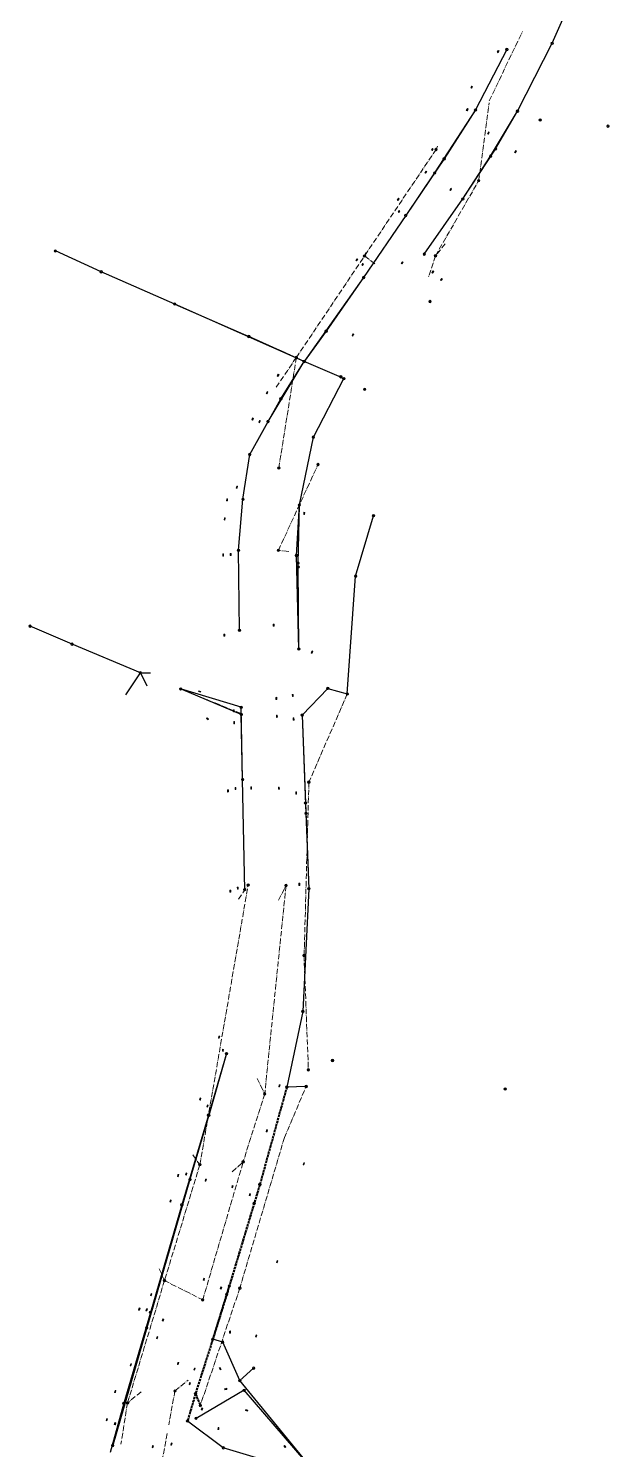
# Model space of a CAD drawing. Header units: metres. Extents: x 105014 to 106175, y 111717 to 118146.
# Drawn here: x 105300 to 105578, y 112921 to 113602 of the extents above; entities that cross this region are included whole.
import ezdxf

# ---------------------------------------------------------------- set-up
doc = ezdxf.new("R2010")
doc.units = ezdxf.units.M
doc.linetypes.add('DASHDOT', pattern=[3.556, 2.54, -0.508, 0, -0.508])
doc.linetypes.add('DASHED', pattern=[1.524, 1.27, -0.254])
for name, color, linetype, lineweight in [('35-RH-PLUV-COLECTOR', 96, 'CONTINUOUS', 30), ('35-RH-PLUV-INTERCEPTOR', 3, 'DASHED', 40), ('35-RH-PLUV-NODOS', 94, 'CONTINUOUS', 13), ('35-RH-PLUV-RETIRO', 8, 'DASHDOT', 13)]:
    doc.layers.add(name, color=color, linetype=linetype, lineweight=lineweight)

# ---------------------------------------------------------------- blocks, each defined once
blk = doc.blocks.new('POZO_PLUV')
for p, q in [((-0.42, -0.42), (0.42, 0.42)), ((-0.42, 0.42), (0.42, -0.42))]:
    blk.add_line(p, q)
blk.add_circle((0, 0), 0.6)
blk = doc.blocks.new('SUMIDERO')
for p, q in [((-0.25, -0.2), (-0.25, 0.2)), ((0, -0.2), (0, 0.2)), ((0.25, -0.2), (0.25, 0.2))]:
    blk.add_line(p, q)
blk.add_lwpolyline([(-0.5, -0.2), (0.5, -0.2), (0.5, 0.2), (-0.5, 0.2)], close=True)

msp = doc.modelspace()

# ---------------------------------------------------------------- linework, layer by layer
at = {"layer": '35-RH-PLUV-COLECTOR'}
for points in [[(105550.6656, 113594.873), (105561.7027, 113619.8316)], [(105550.6656, 113594.873), (105561.7027, 113619.8316)], [(105534.02, 113562.35), (105550.6656, 113594.873)], [(105534.02, 113562.35), (105550.6656, 113594.873)], [(105528.9344, 113591.9133), (105513.892, 113562.9)], [(105528.9344, 113591.9133), (105513.892, 113562.9)], [(105513.892, 113562.9), (105494.2777, 113532.722)], [(105513.892, 113562.9), (105498.8692, 113539.4702)], [(105521.1131, 113540.7296), (105534.02, 113562.35)], [(105523.5313, 113544.2297), (105534.02, 113562.35)], [(105507.7997, 113520.2498), (105523.4852, 113544.1876)], [(105507.7997, 113520.2498), (105521.1131, 113540.7296)], [(105498.8692, 113539.4702), (105480.4215, 113512.3387)], [(105494.2777, 113532.722), (105480.4215, 113512.3387)], [(105489.3297, 113493.8136), (105507.7997, 113520.2498)], [(105489.3297, 113493.8136), (105507.7997, 113520.2498)], [(105480.4215, 113512.3387), (105460.2612, 113482.6062)], [(105480.4215, 113512.3387), (105460.2612, 113482.6062)], [(105334.44, 113485.29), (105312.493, 113495.304)], [(105369.71, 113469.89), (105334.44, 113485.29)], [(105460.2612, 113482.6062), (105431.74, 113442.31)], [(105460.2612, 113482.6062), (105442.2922, 113456.8729)], [(105431.74, 113442.31), (105369.71, 113469.89)], [(105369.71, 113469.89), (105405.1939, 113454.2762)], [(105431.74, 113442.31), (105405.2024, 113454.2954)], [(105442.2922, 113456.8729), (105431.728, 113442.298)], [(105414.4442, 113413.5471), (105431.74, 113442.31)], [(105420.5367, 113424.4514), (105431.74, 113442.31)], [(105450.722, 113434.1344), (105431.728, 113442.298)], [(105450.722, 113434.1344), (105431.728, 113442.298)], [(105436.1615, 113406.0579), (105450.7237, 113434.1344)], [(105436.1615, 113406.0579), (105450.7237, 113434.1344)], [(105405.6431, 113397.7729), (105420.5537, 113424.4641)], [(105405.6431, 113397.7729), (105414.4442, 113413.5471)], [(105429.4473, 113373.5595), (105436.1615, 113406.0579)], [(105429.4473, 113373.5595), (105436.1615, 113406.0579)], [(105402.4139, 113376.2857), (105405.6431, 113397.7729)], [(105402.415, 113376.2865), (105405.6431, 113397.7729)], [(105400.2574, 113351.8335), (105402.415, 113376.2865)], [(105400.2574, 113351.8335), (105402.415, 113376.2865)], [(105428.0476, 113349.304), (105429.4473, 113373.5595)], [(105428.8227, 113345.6829), (105429.4473, 113373.5595)], [(105456.4004, 113339.4292), (105465.016, 113368.38)], [(105400.785, 113313.4471), (105400.2726, 113351.8082)], [(105429.221, 113304.4917), (105428.0476, 113349.304)], [(105429.221, 113304.4917), (105428.8404, 113343.8533)], [(105452.441, 113282.928), (105456.4004, 113339.4292)], [(105320.477, 113306.801), (105300.338, 113315.472)], [(105353.244, 113293.146), (105320.477, 113306.801)], [(105346.281, 113282.538), (105353.244, 113293.146)], [(105353.244, 113293.146), (105358.0198, 113293.0367)], [(105353.244, 113293.146), (105356.3657, 113286.8363)], [(105401.6195, 113273.1206), (105372.5273, 113285.3224)], [(105401.5506, 113276.5365), (105372.5273, 113285.3224)], [(105430.8183, 113272.8112), (105443.0876, 113285.6329)], [(105430.8183, 113272.8112), (105443.0876, 113285.6329)], [(105443.0876, 113285.6329), (105452.441, 113282.928)], [(105443.0876, 113285.6329), (105452.441, 113282.928)], [(105402.2457, 113241.9081), (105401.5506, 113276.5365)], [(105402.2457, 113241.9081), (105401.6195, 113273.1206)], [(105430.8183, 113272.8112), (105432.5974, 113225.7143)], [(105430.8183, 113272.8112), (105432.4118, 113230.6666)], [(105403.2334, 113189.1106), (105402.2457, 113241.9081)], [(105403.2334, 113189.1106), (105402.2457, 113241.9081)], [(105432.4118, 113230.6666), (105433.965, 113189.5855)], [(105432.5974, 113225.7143), (105433.965, 113189.5855)], [(105433.965, 113189.5855), (105431.109, 113130.7452)], [(105433.965, 113189.5855), (105431.109, 113130.7452)], [(105431.109, 113130.7452), (105423.4059, 113094.4863)], [(105431.109, 113130.7452), (105423.4059, 113094.4863)], [(105394.5004, 113110.5075), (105385.8134, 113081.0192)], [(105394.5004, 113110.5075), (105386.1015, 113080.9353)], [(105432.6748, 113094.758), (105423.4059, 113094.4863)], [(105432.6748, 113094.758), (105423.4059, 113094.4863)], [(105385.8134, 113081.0192), (105373.1151, 113038.0043)], [(105386.1019, 113080.937), (105377.0206, 113050.1669)], [(105377.0206, 113050.1669), (105356.2773, 112979.0815)], [(105373.1151, 113038.0043), (105358.0377, 112986.4928)], [(105358.0377, 112986.4928), (105345.2482, 112942.8977)], [(105356.2773, 112979.0815), (105339.8285, 112922.1545)], [(105392.6952, 112972.1514), (105387.9201, 112973.5645)], [(105400.8896, 112953.7712), (105392.6952, 112972.1514)], [(105407.5057, 112959.7387), (105400.8896, 112953.7712)], [(105402.95, 112949.11), (105379.9102, 112935.6748)], [(105438.4527, 112907.8929), (105400.8896, 112953.7712)], [(105437.65, 112908.84), (105402.95, 112949.11)], [(105345.2482, 112942.8977), (105338.8263, 112919.3752)], [(105392.99, 112921.56), (105375.8158, 112934.3617)], [(105424.87, 112911.92), (105392.99, 112921.56)]]:
    msp.add_lwpolyline(points, dxfattribs=at)
at = {"layer": '35-RH-PLUV-INTERCEPTOR'}
for points in [[(105423.4059, 113094.4863), (105410.505, 113047.7732)], [(105423.4059, 113094.4863), (105410.505, 113047.7732)], [(105410.505, 113047.7732), (105394.5716, 112995.0033)], [(105410.505, 113047.7732), (105395.8487, 112999.1198)], [(105395.8487, 112999.1198), (105387.9201, 112973.5645)], [(105394.5716, 112995.0033), (105387.9201, 112973.5645)], [(105387.9201, 112973.5645), (105379.6299, 112947.5061)], [(105387.9201, 112973.5645), (105379.6299, 112947.5061)], [(105379.6299, 112947.5061), (105375.8158, 112934.3617)], [(105379.6299, 112947.5061), (105381.9697, 112941.8268)]]:
    msp.add_lwpolyline(points, dxfattribs=at)
at = {"layer": '35-RH-PLUV-RETIRO'}
for points in [[(105520.415, 113567.213), (105536.449, 113600.55)], [(105515.3969, 113528.995), (105520.4134, 113566.3844)], [(105495.6101, 113545.5147), (105494.9773, 113543.9217), (105460.6859, 113492.9342)], [(105494.7159, 113493.0129), (105515.3969, 113528.995)], [(105419.59, 113391.232), (105428.0034, 113444.2395), (105460.6859, 113492.9342)], [(105461.2542, 113494.5444), (105460.6859, 113492.9342), (105465.8924, 113488.9976)], [(105499.3562, 113498.7143), (105494.7159, 113493.0129), (105491.3469, 113482.913)], [(105405.1939, 113454.2762), (105428.0034, 113444.2395)], [(105418.3555, 113429.9841), (105428.0034, 113444.2395)], [(105424.3333, 113351.1736), (105419.3881, 113351.7977), (105438.0438, 113392.1569)], [(105401.5734, 113273.538), (105372.5273, 113285.3224)], [(105452.441, 113282.928), (105434.0063, 113240.6551)], [(105434.0063, 113240.6551), (105431.7387, 113157.5386)], [(105378.4062, 113062.0277), (105381.754, 113057.252), (105404.9047, 113191.3398)], [(105400.2884, 113184.5485), (105404.9047, 113191.3398)], [(105423.0437, 113191.1241), (105412.8468, 113091.2096)], [(105419.4926, 113184.0732), (105423.0437, 113191.1241)], [(105431.6769, 113157.5386), (105433.7747, 113102.7306)], [(105409.2013, 113098.6314), (105412.8468, 113091.2096)], [(105412.8468, 113091.2096), (105402.5134, 113058.6209)], [(105422.2817, 113070.2769), (105432.6748, 113094.758)], [(105422.2817, 113070.2769), (105400.8885, 112998.0676)], [(105381.754, 113057.252), (105364.8076, 113001.715), (105347.0396, 112943.0152)], [(105383.1294, 112992.4949), (105402.5134, 113058.6209)], [(105397.2244, 113053.8835), (105402.5134, 113058.6209)], [(105364.8076, 113001.715), (105362.136, 113007.6087)], [(105364.8076, 113001.715), (105383.1294, 112992.4949)], [(105400.8885, 112998.0676), (105381.9697, 112941.8268)], [(105369.8238, 112948.7877), (105376.098, 112954.0389)], [(105353.6018, 112948.4478), (105347.0396, 112943.0152)], [(105369.8238, 112948.7877), (105366.8389, 112932.5592)], [(105347.0396, 112943.0152), (105343.9399, 112923.3231)], [(105366.0602, 112928.3258), (105357.3915, 112881.1958)]]:
    msp.add_lwpolyline(points, dxfattribs=at)

# ---------------------------------------------------------------- block references
at = {"layer": '35-RH-PLUV-NODOS'}
for name, p, rotation in [('POZO_PLUV', (105550.6656, 113594.873), 241), ('POZO_PLUV', (105550.6656, 113594.873), 241), ('SUMIDERO', (105524.7242, 113590.9568), 243), ('SUMIDERO', (105524.7242, 113590.9568), 243), ('SUMIDERO', (105524.7529, 113590.9179), 244.5), ('POZO_PLUV', (105528.9344, 113591.9133), 241), ('POZO_PLUV', (105528.9344, 113591.9133), 241), ('POZO_PLUV', (105528.9344, 113591.9133), 153), ('POZO_PLUV', (105528.9344, 113591.9133), 153), ('SUMIDERO', (105512.015, 113573.8513), 240.9), ('SUMIDERO', (105512.015, 113573.8513), 240.9), ('SUMIDERO', (105512.0186, 113573.846), 241.1), ('SUMIDERO', (105509.9093, 113563.0343), 237.3), ('SUMIDERO', (105509.9093, 113563.0343), 237.3), ('SUMIDERO', (105509.9093, 113563.0343), 237.3), ('POZO_PLUV', (105513.892, 113562.9), 241), ('POZO_PLUV', (105513.892, 113562.9), 241), ('POZO_PLUV', (105534.02, 113562.35), 241), ('POZO_PLUV', (105534.02, 113562.35), 241), ('POZO_PLUV', (105544.906, 113558.1295), 250), ('POZO_PLUV', (105577.3813, 113555.1426), 250), ('SUMIDERO', (105520.0163, 113551.8366), 237.8), ('SUMIDERO', (105520.0337, 113551.837), 236.9), ('SUMIDERO', (105520.0337, 113551.837), 236.9), ('SUMIDERO', (105493.1885, 113543.9702), 235.8), ('SUMIDERO', (105493.1912, 113543.9705), 236.1), ('SUMIDERO', (105493.1912, 113543.9705), 236.1), ('POZO_PLUV', (105498.8692, 113539.4702), 241), ('POZO_PLUV', (105521.1131, 113540.7296), 241), ('POZO_PLUV', (105523.5313, 113544.2297), 241), ('SUMIDERO', (105533.016, 113542.8858), 236.9), ('SUMIDERO', (105490.0899, 113533.0642), 235.3), ('SUMIDERO', (105490.0899, 113533.0642), 235.3), ('SUMIDERO', (105490.0899, 113533.0642), 235.3), ('POZO_PLUV', (105494.2777, 113532.722), 241), ('SUMIDERO', (105476.8155, 113520.0345), 235.6), ('SUMIDERO', (105476.817, 113520.0352), 235.5), ('SUMIDERO', (105476.817, 113520.0352), 235.5), ('SUMIDERO', (105501.9609, 113524.822), 236.2), ('SUMIDERO', (105501.9609, 113524.822), 236.2), ('SUMIDERO', (105501.966, 113524.8222), 235.7), ('POZO_PLUV', (105507.7997, 113520.2498), 241), ('POZO_PLUV', (105507.7997, 113520.2498), 241), ('SUMIDERO', (105477.2293, 113514.2647), 235.5), ('SUMIDERO', (105477.2293, 113514.2647), 235.5), ('SUMIDERO', (105477.2293, 113514.2647), 235.5), ('POZO_PLUV', (105480.4215, 113512.3387), 241), ('POZO_PLUV', (105480.4215, 113512.3387), 241), ('POZO_PLUV', (105312.493, 113495.304), 250), ('POZO_PLUV', (105489.3297, 113493.8136), 326.1), ('POZO_PLUV', (105489.3297, 113493.8136), 326.1), ('POZO_PLUV', (105489.3297, 113493.8136), 326.1), ('POZO_PLUV', (105489.3297, 113493.8136), 326.1), ('POZO_PLUV', (105489.3297, 113493.8136), 241), ('POZO_PLUV', (105489.3297, 113493.8136), 241), ('POZO_PLUV', (105334.44, 113485.29), 250), ('SUMIDERO', (105456.9842, 113491.0878), 235.6), ('SUMIDERO', (105456.9842, 113491.0878), 235.6), ('SUMIDERO', (105456.9842, 113491.0878), 235.6), ('SUMIDERO', (105459.7983, 113488.8307), 235.6), ('SUMIDERO', (105459.7983, 113488.8307), 235.6), ('SUMIDERO', (105459.7983, 113488.8307), 235.6), ('SUMIDERO', (105478.7442, 113489.6103), 55.6), ('SUMIDERO', (105478.7442, 113489.6103), 55.6), ('SUMIDERO', (105478.7442, 113489.6103), 55.6), ('SUMIDERO', (105493.474, 113485.2555), 52.1), ('POZO_PLUV', (105460.2612, 113482.6062), 280), ('POZO_PLUV', (105460.2612, 113482.6062), 280), ('SUMIDERO', (105497.6071, 113481.6784), 52.1), ('POZO_PLUV', (105492.088, 113471.062), 250), ('POZO_PLUV', (105369.71, 113469.89), 250), ('POZO_PLUV', (105405.2024, 113454.2954), 280), ('POZO_PLUV', (105442.2908, 113456.8705), 280), ('SUMIDERO', (105455.1782, 113455.0588), 55.8), ('SUMIDERO', (105455.1782, 113455.0588), 55.8), ('SUMIDERO', (105455.1782, 113455.0588), 55.8), ('POZO_PLUV', (105431.74, 113442.31), 280), ('POZO_PLUV', (105431.74, 113442.31), 280), ('SUMIDERO', (105419.2681, 113435.7309), 238.8), ('POZO_PLUV', (105450.7237, 113434.1344), 280), ('POZO_PLUV', (105450.7237, 113434.1344), 280), ('SUMIDERO', (105413.9696, 113427.3528), 238.8), ('SUMIDERO', (105413.9696, 113427.3528), 238.8), ('POZO_PLUV', (105420.5447, 113424.4494), 280), ('POZO_PLUV', (105460.73, 113428.947), 250), ('SUMIDERO', (105406.9981, 113414.7121), 242.6), ('SUMIDERO', (105410.4464, 113413.5292), 243.4), ('SUMIDERO', (105410.4464, 113413.5292), 243.4), ('SUMIDERO', (105410.4464, 113413.5292), 243.4), ('POZO_PLUV', (105414.4442, 113413.5471), 280), ('POZO_PLUV', (105436.1615, 113406.0579), 280), ('POZO_PLUV', (105436.1615, 113406.0579), 280), ('POZO_PLUV', (105405.6431, 113397.7729), 280), ('POZO_PLUV', (105405.6431, 113397.7729), 280), ('SUMIDERO', (105394.799, 113376.0068), 261), ('SUMIDERO', (105394.799, 113376.0068), 261), ('SUMIDERO', (105399.5235, 113382.0855), 258), ('SUMIDERO', (105399.5235, 113382.0855), 258), ('SUMIDERO', (105399.5235, 113382.0855), 258), ('POZO_PLUV', (105402.415, 113376.2865), 280), ('POZO_PLUV', (105402.415, 113376.2865), 280), ('POZO_PLUV', (105429.4473, 113373.5595), 280), ('POZO_PLUV', (105429.4473, 113373.5595), 280), ('SUMIDERO', (105431.8087, 113369.5276), 85), ('SUMIDERO', (105431.8087, 113369.5276), 85), ('SUMIDERO', (105431.8087, 113369.5276), 85), ('SUMIDERO', (105393.6446, 113366.8435), 264.4), ('POZO_PLUV', (105465.016, 113368.38), 250), ('SUMIDERO', (105392.9429, 113349.5711), 269.7), ('SUMIDERO', (105392.9429, 113349.5711), 269.7), ('SUMIDERO', (105396.5478, 113349.7622), 269.8), ('SUMIDERO', (105396.5478, 113349.7622), 269.8), ('SUMIDERO', (105396.5478, 113349.7622), 269.8), ('POZO_PLUV', (105400.2574, 113351.8335), 280), ('POZO_PLUV', (105400.2574, 113351.8335), 280), ('POZO_PLUV', (105400.2574, 113351.8335), 355), ('POZO_PLUV', (105428.0476, 113349.304), 280), ('POZO_PLUV', (105428.8227, 113345.6829), 280), ('POZO_PLUV', (105428.8404, 113343.8533), 280), ('POZO_PLUV', (105456.4004, 113339.4292), 250), ('POZO_PLUV', (105300.338, 113315.472), 250), ('SUMIDERO', (105417.1415, 113315.9097), 271.7), ('SUMIDERO', (105417.1415, 113315.9097), 271.7), ('SUMIDERO', (105417.1415, 113315.9097), 271.7), ('SUMIDERO', (105393.4841, 113311.1595), 269.7), ('POZO_PLUV', (105400.785, 113313.4471), 280), ('POZO_PLUV', (105400.7683, 113313.4705), 358.5), ('POZO_PLUV', (105320.477, 113306.801), 250), ('POZO_PLUV', (105429.221, 113304.4917), 280), ('POZO_PLUV', (105429.221, 113304.4917), 280), ('POZO_PLUV', (105429.221, 113304.4917), 0.9), ('POZO_PLUV', (105429.221, 113304.4917), 0.9), ('SUMIDERO', (105435.4814, 113302.9696), 251.8), ('SUMIDERO', (105435.4814, 113302.9696), 251.8), ('SUMIDERO', (105435.6109, 113303.0123), 248.5), ('POZO_PLUV', (105353.244, 113293.146), 250), ('POZO_PLUV', (105372.5273, 113285.3224), 280), ('POZO_PLUV', (105372.5273, 113285.3224), 280), ('SUMIDERO', (105381.689, 113284.1029), 344.5), ('SUMIDERO', (105381.689, 113284.1029), 344.5), ('SUMIDERO', (105381.689, 113284.1029), 344.5), ('SUMIDERO', (105418.3948, 113280.8229), 272), ('SUMIDERO', (105426.2863, 113282.181), 272.6), ('POZO_PLUV', (105443.0876, 113285.6329), 280), ('POZO_PLUV', (105443.0876, 113285.6329), 280), ('POZO_PLUV', (105452.441, 113282.928), 250), ('POZO_PLUV', (105452.441, 113282.928), 280), ('POZO_PLUV', (105452.441, 113282.928), 280), ('SUMIDERO', (105398.0306, 113274.8249), 271.4), ('POZO_PLUV', (105401.5506, 113276.5365), 280), ('SUMIDERO', (105385.4433, 113270.9905), 322), ('SUMIDERO', (105398.158, 113269.1866), 270.2), ('SUMIDERO', (105398.158, 113269.1866), 270.2), ('POZO_PLUV', (105401.6195, 113273.1206), 280), ('SUMIDERO', (105418.683, 113272.2351), 272.6), ('SUMIDERO', (105418.683, 113272.2351), 272.6), ('SUMIDERO', (105426.6843, 113270.9397), 272.6), ('SUMIDERO', (105426.6843, 113270.9397), 272.6), ('POZO_PLUV', (105430.8183, 113272.8112), 280), ('POZO_PLUV', (105430.8183, 113272.8112), 280), ('POZO_PLUV', (105402.2457, 113241.9081), 280), ('POZO_PLUV', (105402.2457, 113241.9081), 280), ('SUMIDERO', (105395.26, 113236.4459), 271.4), ('SUMIDERO', (105395.26, 113236.4459), 271.4), ('SUMIDERO', (105395.26, 113236.4459), 271.4), ('SUMIDERO', (105398.8507, 113237.6696), 271.4), ('SUMIDERO', (105398.8507, 113237.6696), 271.4), ('SUMIDERO', (105398.8507, 113237.6696), 271.4), ('SUMIDERO', (105406.3511, 113237.8714), 271.4), ('SUMIDERO', (105406.3511, 113237.8714), 271.4), ('SUMIDERO', (105419.6432, 113237.736), 271.5), ('SUMIDERO', (105419.6432, 113237.736), 271.5), ('SUMIDERO', (105419.6432, 113237.736), 271.5), ('SUMIDERO', (105427.9104, 113235.4687), 272.4), ('SUMIDERO', (105427.9104, 113235.4687), 272.4), ('SUMIDERO', (105427.9104, 113235.4687), 272.4), ('POZO_PLUV', (105432.4118, 113230.6666), 280), ('POZO_PLUV', (105432.5974, 113225.7143), 280), ('SUMIDERO', (105396.3244, 113188.4552), 270.6), ('SUMIDERO', (105396.3244, 113188.4552), 270.6), ('SUMIDERO', (105396.3244, 113188.4552), 270.6), ('SUMIDERO', (105399.9301, 113189.8896), 272.2), ('SUMIDERO', (105399.9301, 113189.8896), 272.2), ('SUMIDERO', (105399.9301, 113189.8896), 272.2), ('POZO_PLUV', (105403.2334, 113189.1106), 280), ('POZO_PLUV', (105403.2334, 113189.1106), 280), ('POZO_PLUV', (105403.2334, 113189.1106), 359.8), ('POZO_PLUV', (105403.2334, 113189.1106), 359.8), ('SUMIDERO', (105429.4354, 113191.6708), 271.4), ('SUMIDERO', (105429.4354, 113191.6708), 271.4), ('SUMIDERO', (105429.4354, 113191.6708), 271.4), ('POZO_PLUV', (105433.965, 113189.5855), 280), ('POZO_PLUV', (105433.965, 113189.5855), 280), ('POZO_PLUV', (105431.109, 113130.7452), 280), ('POZO_PLUV', (105431.109, 113130.7452), 280), ('SUMIDERO', (105390.9615, 113118.4316), 75.7), ('SUMIDERO', (105392.7788, 113112.0983), 83.4), ('SUMIDERO', (105392.7788, 113112.0983), 83.4), ('SUMIDERO', (105392.7788, 113112.0983), 83.4), ('POZO_PLUV', (105394.5004, 113110.5075), 164.1), ('POZO_PLUV', (105394.5004, 113110.5075), 164.1), ('POZO_PLUV', (105394.5004, 113110.5075), 280), ('POZO_PLUV', (105394.5004, 113110.5075), 280), ('POZO_PLUV', (105445.3206, 113107.2232), 280), ('POZO_PLUV', (105433.7747, 113102.7306), 280), ('SUMIDERO', (105419.8851, 113095.0592), 253.1), ('POZO_PLUV', (105423.4059, 113094.4863), 280), ('POZO_PLUV', (105423.4059, 113094.4863), 280), ('POZO_PLUV', (105432.6748, 113094.758), 280), ('POZO_PLUV', (105528.0623, 113093.5561), 280), ('SUMIDERO', (105381.8818, 113088.7709), 254.1), ('SUMIDERO', (105381.8818, 113088.7709), 254.1), ('SUMIDERO', (105381.9586, 113088.7606), 253.8), ('SUMIDERO', (105385.4185, 113085.3978), 74.1), ('SUMIDERO', (105385.4185, 113085.3978), 74.1), ('SUMIDERO', (105385.4185, 113085.3978), 74.1), ('POZO_PLUV', (105385.8134, 113081.0192), 280), ('POZO_PLUV', (105386.1019, 113080.937), 280), ('SUMIDERO', (105413.8359, 113073.5477), 253.1), ('SUMIDERO', (105413.8993, 113073.5198), 254), ('SUMIDERO', (105431.5981, 113057.6871), 73.1), ('SUMIDERO', (105431.5981, 113057.6871), 73.1), ('SUMIDERO', (105371.3034, 113052.0678), 253.8), ('SUMIDERO', (105375.2429, 113052.7993), 253.8), ('SUMIDERO', (105375.2429, 113052.7993), 253.8), ('SUMIDERO', (105375.2429, 113052.7993), 253.8), ('POZO_PLUV', (105377.0206, 113050.1669), 340), ('SUMIDERO', (105384.5766, 113049.856), 74.7), ('SUMIDERO', (105384.5766, 113049.856), 74.7), ('SUMIDERO', (105384.5877, 113049.8534), 75.8), ('SUMIDERO', (105397.3255, 113046.6999), 254.2), ('SUMIDERO', (105397.343, 113046.7048), 253.3), ('SUMIDERO', (105397.343, 113046.7048), 253.3), ('SUMIDERO', (105405.7452, 113042.9403), 73.3), ('SUMIDERO', (105405.7452, 113042.9403), 73.3), ('SUMIDERO', (105405.7452, 113042.9403), 73.3), ('POZO_PLUV', (105410.505, 113047.7732), 280), ('SUMIDERO', (105367.7407, 113039.8153), 253.8), ('SUMIDERO', (105367.7407, 113039.8153), 253.8), ('POZO_PLUV', (105373.1151, 113038.0043), 340), ('POZO_PLUV', (105407.7921, 113038.7751), 280), ('SUMIDERO', (105418.7781, 113010.8347), 71.5), ('SUMIDERO', (105418.7781, 113010.8347), 71.5), ('SUMIDERO', (105383.7039, 113002.2742), 251.5), ('SUMIDERO', (105383.7039, 113002.2742), 251.5), ('SUMIDERO', (105383.7039, 113002.2742), 251.5), ('SUMIDERO', (105358.3968, 112994.9202), 253.6), ('SUMIDERO', (105358.4192, 112994.9136), 253.8), ('SUMIDERO', (105391.854, 112998.2142), 251.5), ('SUMIDERO', (105391.854, 112998.2142), 251.5), ('SUMIDERO', (105391.8489, 112998.2028), 252.6), ('POZO_PLUV', (105394.5716, 112995.0033), 340), ('POZO_PLUV', (105395.8487, 112999.1198), 340), ('SUMIDERO', (105352.6322, 112988.0218), 253.6), ('SUMIDERO', (105352.6593, 112987.9985), 253.8), ('SUMIDERO', (105352.736, 112988.1071), 253.6), ('SUMIDERO', (105356.2541, 112987.7082), 253.6), ('POZO_PLUV', (105358.0377, 112986.4928), 340), ('SUMIDERO', (105364.0905, 112982.761), 71.8), ('SUMIDERO', (105364.0909, 112982.7621), 73.6), ('POZO_PLUV', (105356.2773, 112979.0815), 340), ('SUMIDERO', (105361.2662, 112974.3958), 73.6), ('POZO_PLUV', (105387.9201, 112973.5645), 340), ('POZO_PLUV', (105387.9201, 112973.5645), 340), ('SUMIDERO', (105396.217, 112977.0568), 93.4), ('SUMIDERO', (105396.2168, 112976.9822), 88), ('SUMIDERO', (105408.7206, 112975.1126), 73.3), ('SUMIDERO', (105408.7206, 112975.1126), 73.3), ('POZO_PLUV', (105392.6952, 112972.1514), 340), ('SUMIDERO', (105348.6439, 112961.3021), 254.1), ('SUMIDERO', (105348.6439, 112961.3021), 254.1), ('SUMIDERO', (105371.295, 112961.981), 252.1), ('SUMIDERO', (105371.3045, 112961.9506), 252.8), ('SUMIDERO', (105379.1646, 112959.266), 251.9), ('SUMIDERO', (105379.1641, 112959.2644), 252), ('SUMIDERO', (105391.4809, 112959.521), 296.4), ('POZO_PLUV', (105400.8896, 112953.7712), 340), ('POZO_PLUV', (105407.5057, 112959.7387), 340), ('SUMIDERO', (105341.204, 112948.5299), 254.1), ('SUMIDERO', (105341.204, 112948.5299), 254.1), ('SUMIDERO', (105376.8944, 112952.338), 252), ('POZO_PLUV', (105379.6299, 112947.5061), 340), ('POZO_PLUV', (105379.6299, 112947.5061), 340), ('SUMIDERO', (105394.1575, 112949.7756), 13.2), ('SUMIDERO', (105394.1834, 112949.6818), 8.8), ('POZO_PLUV', (105402.954, 112949.105), 340), ('POZO_PLUV', (105345.2482, 112942.8977), 340), ('POZO_PLUV', (105381.9697, 112941.8268), 340), ('POZO_PLUV', (105381.9697, 112941.8268), 340), ('SUMIDERO', (105382.7829, 112940.1351), 72.2), ('SUMIDERO', (105382.7829, 112940.1351), 72.2), ('SUMIDERO', (105337.1533, 112935.0705), 254.1), ('SUMIDERO', (105341.0894, 112933.1042), 70.6), ('SUMIDERO', (105341.1993, 112933.0708), 74.8), ('SUMIDERO', (105341.1993, 112933.0708), 74.8), ('POZO_PLUV', (105375.8158, 112934.3617), 340), ('POZO_PLUV', (105379.9038, 112935.6853), 270), ('SUMIDERO', (105404.2076, 112939.5162), 340.5), ('SUMIDERO', (105390.6419, 112930.7697), 265.3), ('POZO_PLUV', (105339.9639, 112922.648), 340), ('SUMIDERO', (105359.149, 112922.1337), 253.2), ('SUMIDERO', (105359.149, 112922.1337), 253.2), ('SUMIDERO', (105359.149, 112922.1337), 253.2), ('SUMIDERO', (105368.1185, 112923.2953), 253.6), ('SUMIDERO', (105368.1185, 112923.2953), 253.6), ('SUMIDERO', (105368.1419, 112923.3412), 252.5), ('POZO_PLUV', (105392.988, 112921.557), 340), ('SUMIDERO', (105422.5028, 112922.2042), 134.9), ('SUMIDERO', (105422.5028, 112922.2042), 134.9)]:
    msp.add_blockref(name, p, dxfattribs=dict(at, rotation=rotation))
for p in [(105494.9773, 113543.9217), (105494.9773, 113543.9217), (105515.3969, 113528.995), (105515.3969, 113528.995), (105460.6859, 113492.9342), (105460.6859, 113492.9342), (105494.7159, 113493.0129), (105494.7159, 113493.0129), (105428.0034, 113444.2395), (105428.0034, 113444.2395), (105449.343, 113435.0069), (105419.59, 113391.232), (105438.414, 113392.922), (105419.3881, 113351.7977), (105434.0063, 113240.6551), (105404.9047, 113191.3398), (105404.9047, 113191.3398), (105423.0437, 113191.1241), (105423.0437, 113191.1241), (105431.7387, 113157.5386), (105412.8468, 113091.2096), (105412.8468, 113091.2096), (105381.754, 113057.252), (105402.5134, 113058.6209), (105402.5134, 113058.6209), (105364.8076, 113001.715), (105400.8885, 112998.0676), (105400.8885, 112998.0676), (105383.1294, 112992.4949), (105383.1294, 112992.4949), (105369.8238, 112948.7877), (105369.8238, 112948.7877), (105347.0396, 112943.0152), (105347.0396, 112943.0152)]:
    msp.add_blockref('POZO_PLUV', p, dxfattribs=at)

doc.saveas('drawing.dxf')
